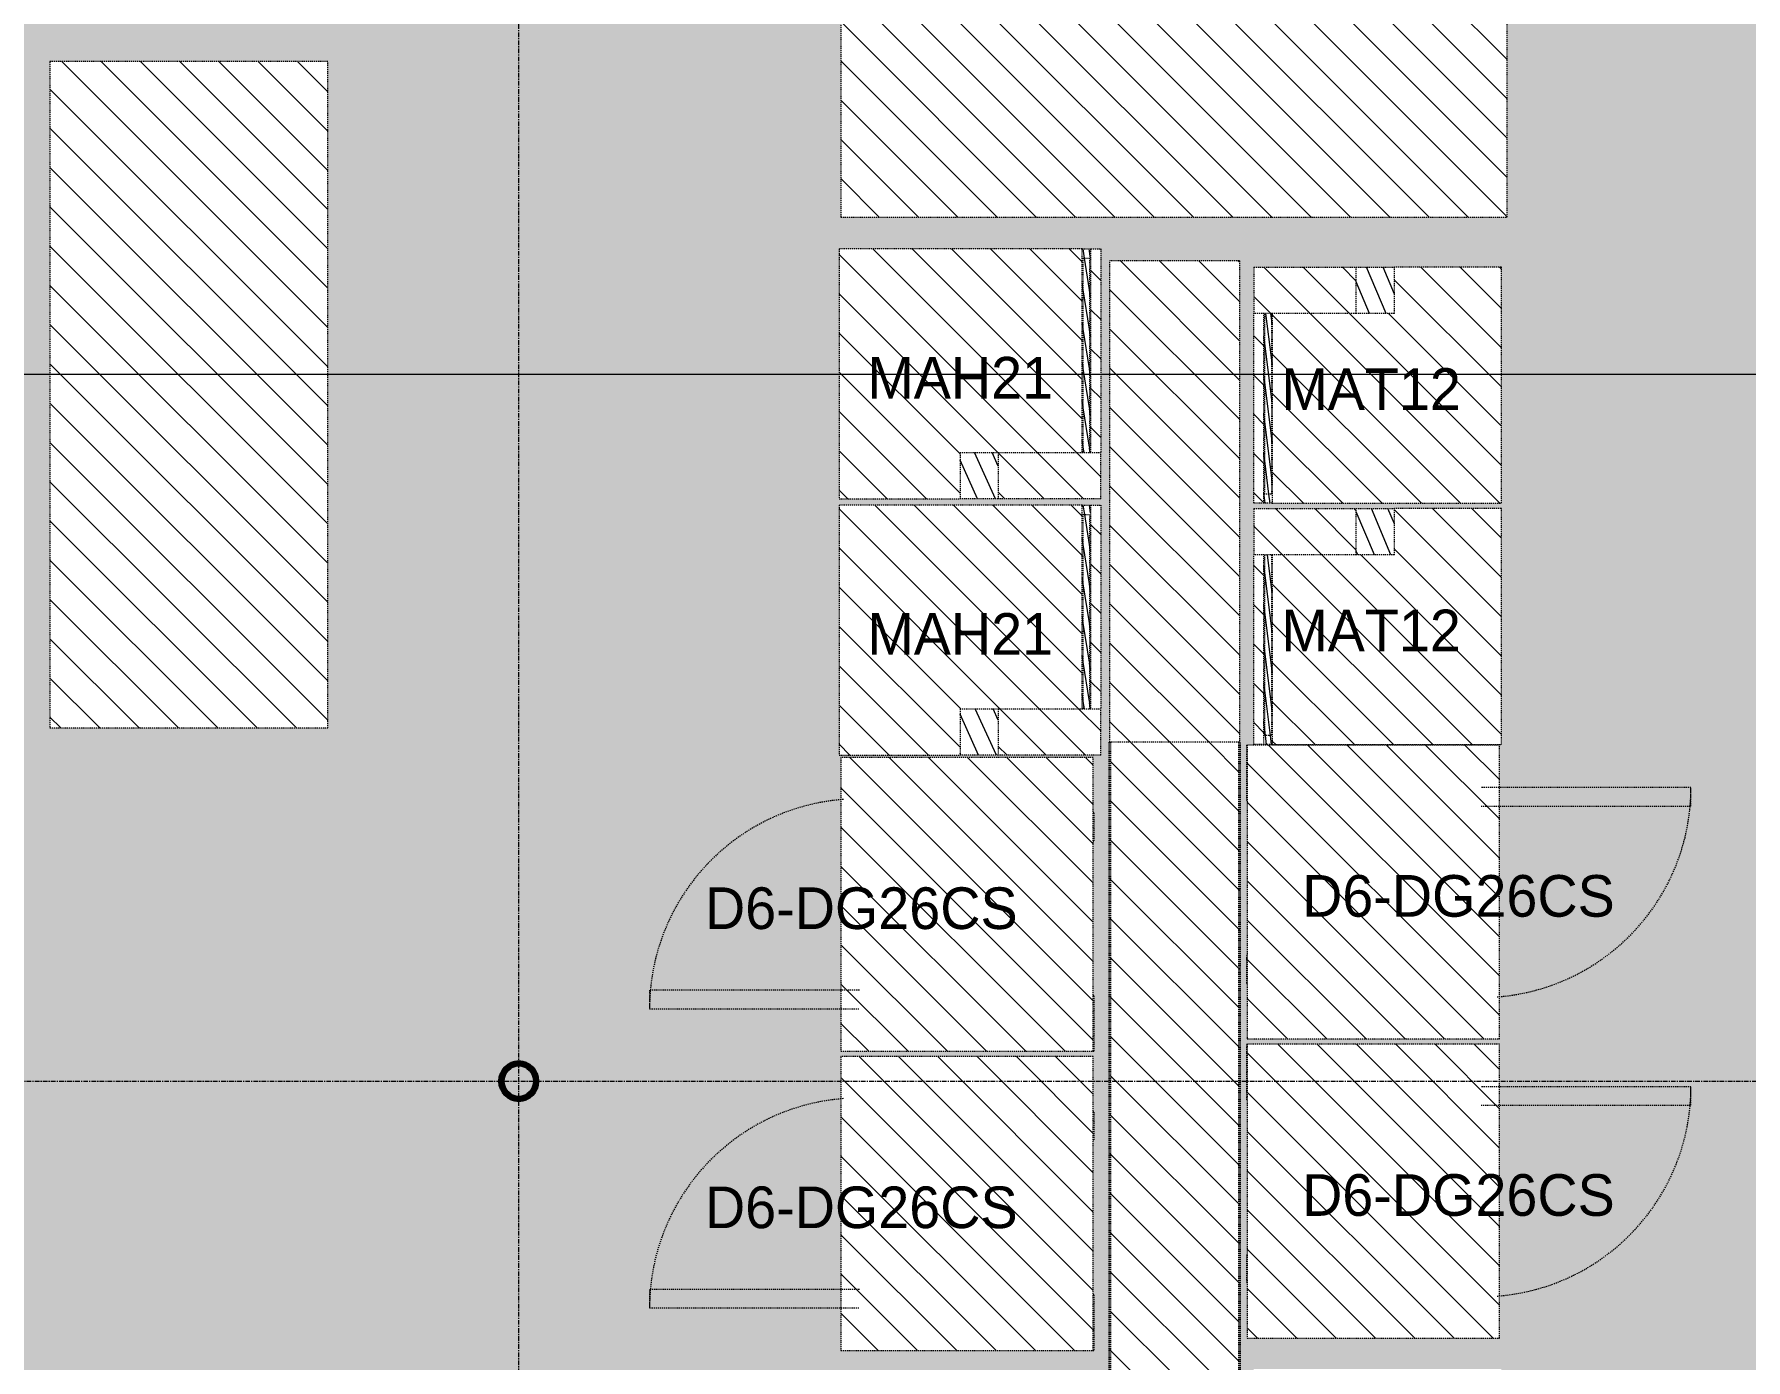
# Model space of a CAD drawing. Header units: inches. Extents: x 12491 to 13453, y 1849 to 2543.
# Drawn here: x 13083 to 13267.8, y 2090.3 to 2233.5 of the extents above; entities that cross this region are included whole.
import ezdxf

# ---------------------------------------------------------------- set-up
doc = ezdxf.new("R2010")
doc.units = ezdxf.units.IN
doc.header["$MEASUREMENT"] = 0
doc.linetypes.add('Demolished', pattern=[0.1875, 0.125, -0.0625])
doc.linetypes.add('Grid Line 1_2_', pattern=[0.875, 0.5, -0.125, 0.125, -0.125])
for name, color, linetype, lineweight in [('A-FLOR', 192, 'Continuous', 18), ('A-WALL-2', 1, 'Demolished', 18), ('A-WALL-3', 10, 'Demolished', 9), ('A-WALL-4', 20, 'Demolished', 40), ('A-WALL-PATT-2', 10, 'Demolished', 9), ('G-ANNO-SYMB', 111, 'Continuous', 9), ('I-FURN-1', 10, 'Demolished', 9), ('M-EQPM-1', 10, 'Demolished', 9), ('M-EQPM-IDEN', 50, 'Continuous', 9), ('S-COLS-1', 55, 'Continuous', 18), ('S-COLS-2', 52, 'Continuous', 60), ('S-GRID-1', 1, 'Grid Line 1_2_', 9)]:
    doc.layers.add(name, color=color, linetype=linetype, lineweight=lineweight)
doc.styles.add('Century Gothic', font='ufonts.com_century-gothic.ttf', dxfattribs={"height": 4.5})
pattern_1 = [(135, (0, 0), (-2.12132034, -2.12132034), [])]
pattern_2 = [(225, (2111.505, -13170.114), (2.12132034, -2.12132034), [])]
pattern_3 = [(225, (2143.831, -13170.114), (2.12132034, -2.12132034), [])]
pattern_4 = [(225, (2173.461, -13169.916), (2.12132034, -2.12132034), [])]
pattern_5 = [(188.849, (2173.461, -299.14), (2.12111034, -0.33064322), [])]
pattern_6 = [(225, (2201.146, -13169.916), (2.12132034, -2.12132034), [])]
pattern_7 = [(188.849, (2201.146, -299.14), (2.12111034, -0.33064322), [])]
pattern_8 = [(45, (-2136.439, 13241.25), (-2.12132034, 2.12132034), [])]
pattern_9 = [(45, (-2104.113, 13241.25), (-2.12132034, 2.12132034), [])]
pattern_10 = [(45, (-2165.111, 13241.448), (-2.12132034, 2.12132034), [])]
pattern_11 = [(7.071, (-2165.111, 223.653), (-2.12149131, 0.26284523), [])]
pattern_12 = [(45, (-2191.193, 13241.448), (-2.12132034, 2.12132034), [])]
pattern_13 = [(7.071, (-2191.193, 223.653), (-2.12149131, 0.26284523), [])]

# ---------------------------------------------------------------- blocks, each defined once
blk = doc.blocks.new('Table-Rectangular - 72_ x 30_-V3-DEMO PLAN - 1ST FLOOR')
at = {"layer": 'I-FURN-1'}
h = blk.add_hatch(dxfattribs=at)
h.set_pattern_fill('FP_6', color=256, style=0, pattern_type=2)
h.set_pattern_definition([(135, (-13206.086, -2228.733), (-2.12132034, -2.12132034), [])])
h.paths.add_polyline_path([(36, -15), (36, 15), (-36, 15), (-36, -15)], flags=0)
for p, q in [((36, 15), (-36, 15)), ((-36, 15), (-36, -15)), ((36, -15), (36, 15)), ((-36, -15), (36, -15))]:
    blk.add_line(p, q, dxfattribs=at)
blk = doc.blocks.new('Table-Rectangular - 72_ x 30_-V9-DEMO PLAN - 1ST FLOOR')
at = {"layer": 'I-FURN-1'}
h = blk.add_hatch(dxfattribs=at)
h.set_pattern_fill('FP_12', color=256, style=0, pattern_type=2)
h.set_pattern_definition([(225, (2194.516, -13099.67), (2.12132034, -2.12132034), [])])
h.paths.add_polyline_path([(36, -15), (36, 15), (-36, 15), (-36, -15), (2.43, -15)], flags=0)
for p, q in [((36, 15), (-36, 15)), ((-36, 15), (-36, -15)), ((36, -15), (36, 15)), ((-36, -15), (36, -15))]:
    blk.add_line(p, q, dxfattribs=at)
blk = doc.blocks.new('_Stacked Dryer - D6 - DG26CS-V35-DEMO PLAN - 1ST FLOOR')
at = {"layer": 'M-EQPM-1'}
h = blk.add_hatch(dxfattribs=at)
h.set_pattern_fill('FP_77', color=256, style=0, pattern_type=2)
h.set_pattern_definition(pattern_2)
h.paths.add_polyline_path([(20.24, 0), (20.24, 27.25), (-11.51, 27.25), (-11.51, 0), (-5.26, 0)], flags=0)
h = blk.add_hatch(dxfattribs=at)
h.set_pattern_fill('FP_77', color=256, style=0, pattern_type=2)
h.set_pattern_definition(pattern_2)
h.paths.add_polyline_path([(-2.51, 27.31), (-5.51, 27.31), (-5.51, 27.25), (-2.51, 27.25)], flags=0)
h = blk.add_hatch(dxfattribs=at)
h.set_pattern_fill('FP_77', color=256, style=0, pattern_type=2)
h.set_pattern_definition(pattern_2)
h.paths.add_polyline_path([(20.24, 27.31), (14.24, 27.31), (14.24, 27.25), (20.24, 27.25)], flags=0)
for p, q in [((20.24, 27.25), (-11.51, 27.25)), ((-11.51, 27.25), (-11.51, 0)), ((-5.51, 27.31), (-2.51, 27.31)), ((-5.51, 27.31), (-5.51, 27.25)), ((-2.51, 27.25), (-2.51, 27.31)), ((14.24, 27.31), (20.24, 27.31)), ((14.24, 27.31), (14.24, 27.25)), ((20.24, 27.25), (20.24, 27.31)), ((20.24, 0), (20.24, 27.25)), ((13.64, 2), (13.64, -20.68)), ((15.64, -20.68), (15.64, 2)), ((-11.51, 0), (20.24, 0)), ((13.64, -20.68), (15.64, -20.68))]:
    blk.add_line(p, q, dxfattribs=at)
blk.add_arc((15.64, 2), 22.68, 184.3791, 270, dxfattribs=at)
blk = doc.blocks.new('_Stacked Dryer - D6 - DG26CS-V36-DEMO PLAN - 1ST FLOOR')
at = {"layer": 'M-EQPM-1'}
h = blk.add_hatch(dxfattribs=at)
h.set_pattern_fill('FP_78', color=256, style=0, pattern_type=2)
h.set_pattern_definition(pattern_3)
h.paths.add_polyline_path([(20.24, 0), (20.24, 27.25), (-11.51, 27.25), (-11.51, 0), (-10.59, 0)], flags=0)
h = blk.add_hatch(dxfattribs=at)
h.set_pattern_fill('FP_78', color=256, style=0, pattern_type=2)
h.set_pattern_definition(pattern_3)
h.paths.add_polyline_path([(-2.51, 27.31), (-5.51, 27.31), (-5.51, 27.25), (-2.51, 27.25)], flags=0)
h = blk.add_hatch(dxfattribs=at)
h.set_pattern_fill('FP_78', color=256, style=0, pattern_type=2)
h.set_pattern_definition(pattern_3)
h.paths.add_polyline_path([(20.24, 27.31), (14.24, 27.31), (14.24, 27.25), (20.24, 27.25)], flags=0)
for p, q in [((20.24, 27.25), (-11.51, 27.25)), ((-11.51, 27.25), (-11.51, 0)), ((-5.51, 27.31), (-2.51, 27.31)), ((-5.51, 27.31), (-5.51, 27.25)), ((-2.51, 27.25), (-2.51, 27.31)), ((14.24, 27.31), (20.24, 27.31)), ((14.24, 27.31), (14.24, 27.25)), ((20.24, 27.25), (20.24, 27.31)), ((20.24, 0), (20.24, 27.25)), ((13.64, 2), (13.64, -20.68)), ((15.64, -20.68), (15.64, 2)), ((-11.51, 0), (20.24, 0)), ((13.64, -20.68), (15.64, -20.68))]:
    blk.add_line(p, q, dxfattribs=at)
blk.add_arc((15.64, 2), 22.68, 184.3791, 270, dxfattribs=at)
blk = doc.blocks.new('_Front Washer - MAH21-V37-DEMO PLAN - 1ST FLOOR')
at = {"layer": 'M-EQPM-1'}
h = blk.add_hatch(dxfattribs=at)
h.set_pattern_fill('FP_79', color=256, style=0, pattern_type=2)
h.set_pattern_definition(pattern_4)
h.paths.add_polyline_path([(12.86, 28.25), (-9.14, 28.25), (-9.14, 27.16), (12.86, 27.16)], flags=0)
h = blk.add_hatch(dxfattribs=at)
h.set_pattern_fill('FP_79', color=256, style=0, pattern_type=2)
h.set_pattern_definition(pattern_4)
h.paths.add_polyline_path([(17.86, 28.25), (12.86, 28.25), (12.86, 17.19), (17.86, 17.19), (17.86, 26.01)], flags=0)
h = blk.add_hatch(dxfattribs=at)
h.set_pattern_fill('FP_81', color=256, style=0, pattern_type=2)
h.set_pattern_definition(pattern_5)
h.paths.add_polyline_path([(12.86, 27.16), (-9.14, 27.16), (-9.14, 26.25), (12.86, 26.25), (12.86, 26.37), (-8.14, 26.37), (-8.14, 27.03), (12.86, 27.05)], flags=0)
h = blk.add_hatch(dxfattribs=at)
h.set_pattern_fill('FP_79', color=256, style=0, pattern_type=2)
h.set_pattern_definition(pattern_4)
h.paths.add_polyline_path([(17.86, 13.05), (12.86, 13.05), (12.86, 26.25), (-9.14, 26.25), (-9.14, 0), (17.86, 0)], flags=0)
h = blk.add_hatch(dxfattribs=at)
h.set_pattern_fill('FP_81', color=256, style=0, pattern_type=2)
h.set_pattern_definition(pattern_5)
h.paths.add_polyline_path([(12.86, 27.03), (-8.14, 27.03), (-8.14, 26.37), (12.86, 26.37)], flags=0)
h = blk.add_hatch(dxfattribs=at)
h.set_pattern_fill('FP_80', color=256, style=0, pattern_type=2)
h.set_pattern_definition([(204.412, (2173.461, -2717.14), (2.1213624, -0.962282), [])])
h.paths.add_polyline_path([(17.86, 17.19), (12.86, 17.19), (12.86, 13.05), (17.86, 13.05)], flags=0)
for p, q in [((-9.14, 27.16), (-9.14, 28.25)), ((-9.14, 28.25), (12.86, 28.25)), ((12.86, 17.19), (12.86, 28.25)), ((17.86, 28.25), (12.86, 28.25)), ((17.86, 28.25), (17.86, 17.19)), ((-9.14, 26.25), (-9.14, 27.16)), ((-9.14, 27.16), (12.86, 27.16)), ((12.86, 26.25), (-9.14, 26.25)), ((-9.14, 26.25), (-9.14, 0)), ((-8.14, 26.37), (-8.14, 27.03)), ((-8.14, 27.03), (12.86, 27.03)), ((12.86, 26.37), (-8.14, 26.37)), ((12.86, 13.05), (12.86, 17.19)), ((12.86, 17.19), (17.86, 17.19)), ((17.86, 17.19), (17.86, 13.05)), ((12.86, 13.05), (17.86, 13.05)), ((17.86, 0), (17.86, 13.05)), ((-9.14, 0), (17.86, 0))]:
    blk.add_line(p, q, dxfattribs=at)
blk = doc.blocks.new('_Front Washer - MAH21-V38-DEMO PLAN - 1ST FLOOR')
at = {"layer": 'M-EQPM-1'}
h = blk.add_hatch(dxfattribs=at)
h.set_pattern_fill('FP_82', color=256, style=0, pattern_type=2)
h.set_pattern_definition(pattern_6)
h.paths.add_polyline_path([(12.86, 28.25), (-9.14, 28.25), (-9.14, 27.16), (12.86, 27.16)], flags=0)
h = blk.add_hatch(dxfattribs=at)
h.set_pattern_fill('FP_82', color=256, style=0, pattern_type=2)
h.set_pattern_definition(pattern_6)
h.paths.add_polyline_path([(17.86, 28.25), (12.86, 28.25), (12.86, 17.19), (17.86, 17.19), (17.86, 26.01)], flags=0)
h = blk.add_hatch(dxfattribs=at)
h.set_pattern_fill('FP_84', color=256, style=0, pattern_type=2)
h.set_pattern_definition(pattern_7)
h.paths.add_polyline_path([(12.86, 27.16), (-9.14, 27.16), (-9.14, 26.25), (12.86, 26.25), (12.86, 26.37), (-8.14, 26.37), (-8.14, 27.03), (12.86, 27.05)], flags=0)
h = blk.add_hatch(dxfattribs=at)
h.set_pattern_fill('FP_82', color=256, style=0, pattern_type=2)
h.set_pattern_definition(pattern_6)
h.paths.add_polyline_path([(17.86, 13.05), (12.86, 13.05), (12.86, 26.25), (-9.14, 26.25), (-9.14, 0), (17.86, 0)], flags=0)
h = blk.add_hatch(dxfattribs=at)
h.set_pattern_fill('FP_84', color=256, style=0, pattern_type=2)
h.set_pattern_definition(pattern_7)
h.paths.add_polyline_path([(12.86, 27.03), (-8.14, 27.03), (-8.14, 26.37), (12.86, 26.37)], flags=0)
h = blk.add_hatch(dxfattribs=at)
h.set_pattern_fill('FP_83', color=256, style=0, pattern_type=2)
h.set_pattern_definition([(204.412, (2201.146, -2717.14), (2.1213624, -0.962282), [])])
h.paths.add_polyline_path([(17.86, 17.19), (12.86, 17.19), (12.86, 13.05), (17.86, 13.05)], flags=0)
for p, q in [((-9.14, 27.16), (-9.14, 28.25)), ((-9.14, 28.25), (12.86, 28.25)), ((12.86, 17.19), (12.86, 28.25)), ((17.86, 28.25), (12.86, 28.25)), ((17.86, 28.25), (17.86, 17.19)), ((-9.14, 26.25), (-9.14, 27.16)), ((-9.14, 27.16), (12.86, 27.16)), ((12.86, 26.25), (-9.14, 26.25)), ((-9.14, 26.25), (-9.14, 0)), ((-8.14, 26.37), (-8.14, 27.03)), ((-8.14, 27.03), (12.86, 27.03)), ((12.86, 26.37), (-8.14, 26.37)), ((12.86, 13.05), (12.86, 17.19)), ((12.86, 17.19), (17.86, 17.19)), ((17.86, 17.19), (17.86, 13.05)), ((12.86, 13.05), (17.86, 13.05)), ((17.86, 0), (17.86, 13.05)), ((-9.14, 0), (17.86, 0))]:
    blk.add_line(p, q, dxfattribs=at)
blk = doc.blocks.new('_Stacked Dryer - D6 - DG26CS-V39-DEMO PLAN - 1ST FLOOR')
at = {"layer": 'M-EQPM-1'}
h = blk.add_hatch(dxfattribs=at)
h.set_pattern_fill('FP_85', color=256, style=0, pattern_type=2)
h.set_pattern_definition(pattern_8)
h.paths.add_polyline_path([(-11.51, 27.25), (-11.51, 0), (20.24, 0), (20.24, 27.25), (17.99, 27.25)], flags=0)
h = blk.add_hatch(dxfattribs=at)
h.set_pattern_fill('FP_85', color=256, style=0, pattern_type=2)
h.set_pattern_definition(pattern_8)
h.paths.add_polyline_path([(-5.51, 27.31), (-5.51, 27.25), (-2.51, 27.25), (-2.51, 27.31)], flags=0)
h = blk.add_hatch(dxfattribs=at)
h.set_pattern_fill('FP_85', color=256, style=0, pattern_type=2)
h.set_pattern_definition(pattern_8)
h.paths.add_polyline_path([(14.24, 27.31), (14.24, 27.25), (20.24, 27.25), (20.24, 27.31), (17.99, 27.31)], flags=0)
for p, q in [((20.24, 27.25), (-11.51, 27.25)), ((-11.51, 27.25), (-11.51, 0)), ((-5.51, 27.31), (-2.51, 27.31)), ((-5.51, 27.31), (-5.51, 27.25)), ((-2.51, 27.25), (-2.51, 27.31)), ((14.24, 27.31), (20.24, 27.31)), ((14.24, 27.31), (14.24, 27.25)), ((20.24, 27.25), (20.24, 27.31)), ((20.24, 0), (20.24, 27.25)), ((13.64, 2), (13.64, -20.68)), ((15.64, -20.68), (15.64, 2)), ((-11.51, 0), (20.24, 0)), ((13.64, -20.68), (15.64, -20.68))]:
    blk.add_line(p, q, dxfattribs=at)
blk.add_arc((15.64, 2), 22.68, 184.3791, 270, dxfattribs=at)
blk = doc.blocks.new('_Stacked Dryer - D6 - DG26CS-V40-DEMO PLAN - 1ST FLOOR')
at = {"layer": 'M-EQPM-1'}
h = blk.add_hatch(dxfattribs=at)
h.set_pattern_fill('FP_86', color=256, style=0, pattern_type=2)
h.set_pattern_definition(pattern_9)
h.paths.add_polyline_path([(-11.51, 27.25), (-11.51, 0), (20.24, 0), (20.24, 27.25), (12.65, 27.25)], flags=0)
h = blk.add_hatch(dxfattribs=at)
h.set_pattern_fill('FP_86', color=256, style=0, pattern_type=2)
h.set_pattern_definition(pattern_9)
h.paths.add_polyline_path([(14.24, 27.31), (14.24, 27.25), (20.24, 27.25), (20.24, 27.31)], flags=0)
for p, q in [((20.24, 27.25), (-11.51, 27.25)), ((-11.51, 27.25), (-11.51, 0)), ((-5.51, 27.31), (-2.51, 27.31)), ((-5.51, 27.31), (-5.51, 27.25)), ((-2.51, 27.25), (-2.51, 27.31)), ((14.24, 27.31), (20.24, 27.31)), ((14.24, 27.31), (14.24, 27.25)), ((20.24, 27.25), (20.24, 27.31)), ((20.24, 0), (20.24, 27.25)), ((13.64, 2), (13.64, -20.68)), ((15.64, -20.68), (15.64, 2)), ((-11.51, 0), (20.24, 0)), ((13.64, -20.68), (15.64, -20.68))]:
    blk.add_line(p, q, dxfattribs=at)
blk.add_arc((15.64, 2), 22.68, 184.3791, 270, dxfattribs=at)
blk = doc.blocks.new('_Front Washer - MAT12-V43-DEMO PLAN - 1ST FLOOR')
at = {"layer": 'M-EQPM-1'}
h = blk.add_hatch(dxfattribs=at)
h.set_pattern_fill('FP_93', color=256, style=0, pattern_type=2)
h.set_pattern_definition(pattern_10)
h.paths.add_polyline_path([(-8.39, 26.75), (-8.39, 25.66), (12.11, 25.66), (12.11, 26.75), (8.14, 26.75)], flags=0)
h = blk.add_hatch(dxfattribs=at)
h.set_pattern_fill('FP_93', color=256, style=0, pattern_type=2)
h.set_pattern_definition(pattern_10)
h.paths.add_polyline_path([(12.11, 15.69), (17.11, 15.69), (17.11, 26.75), (12.11, 26.75), (12.11, 19.25)], flags=0)
h = blk.add_hatch(dxfattribs=at)
h.set_pattern_fill('FP_95', color=256, style=0, pattern_type=2)
h.set_pattern_definition(pattern_11)
h.paths.add_polyline_path([(-8.39, 24.75), (12.11, 24.77), (12.11, 24.84), (-7.39, 24.84), (-7.39, 25.56), (12.11, 25.56), (12.11, 25.66), (-8.39, 25.66)], flags=0)
h = blk.add_hatch(dxfattribs=at)
h.set_pattern_fill('FP_93', color=256, style=0, pattern_type=2)
h.set_pattern_definition(pattern_10)
h.paths.add_polyline_path([(-8.39, 0), (17.11, 0), (17.11, 11.55), (12.11, 11.55), (12.11, 24.75), (-8.39, 24.75), (-8.39, 11.55)], flags=0)
h = blk.add_hatch(dxfattribs=at)
h.set_pattern_fill('FP_95', color=256, style=0, pattern_type=2)
h.set_pattern_definition(pattern_11)
h.paths.add_polyline_path([(-7.39, 24.84), (12.11, 24.84), (12.11, 25.56), (-7.39, 25.56)], flags=0)
h = blk.add_hatch(dxfattribs=at)
h.set_pattern_fill('FP_94', color=256, style=0, pattern_type=2)
h.set_pattern_definition([(22.91, (-2165.111, 2360.706), (-2.1214919, 0.8968841), [])])
h.paths.add_polyline_path([(12.11, 11.55), (17.11, 11.55), (17.11, 15.69), (12.11, 15.69)], flags=0)
for p, q in [((-8.39, 25.66), (-8.39, 26.75)), ((-8.39, 26.75), (12.11, 26.75)), ((12.11, 15.69), (12.11, 26.75)), ((17.11, 26.75), (12.11, 26.75)), ((17.11, 26.75), (17.11, 15.69)), ((-8.39, 24.75), (-8.39, 25.66)), ((-8.39, 25.66), (12.11, 25.66)), ((12.11, 24.75), (-8.39, 24.75)), ((-8.39, 24.75), (-8.39, 0)), ((-7.39, 24.84), (-7.39, 25.56)), ((-7.39, 25.56), (12.11, 25.56)), ((12.11, 24.84), (-7.39, 24.84)), ((12.11, 11.55), (12.11, 15.69)), ((12.11, 15.69), (17.11, 15.69)), ((17.11, 15.69), (17.11, 11.55)), ((12.11, 11.55), (17.11, 11.55)), ((17.11, 0), (17.11, 11.55)), ((-8.39, 0), (17.11, 0))]:
    blk.add_line(p, q, dxfattribs=at)
blk = doc.blocks.new('_Front Washer - MAT12-V44-DEMO PLAN - 1ST FLOOR')
at = {"layer": 'M-EQPM-1'}
h = blk.add_hatch(dxfattribs=at)
h.set_pattern_fill('FP_96', color=256, style=0, pattern_type=2)
h.set_pattern_definition(pattern_12)
h.paths.add_polyline_path([(-8.39, 26.75), (-8.39, 25.66), (12.11, 25.66), (12.11, 26.75), (0.89, 26.75)], flags=0)
h = blk.add_hatch(dxfattribs=at)
h.set_pattern_fill('FP_96', color=256, style=0, pattern_type=2)
h.set_pattern_definition(pattern_12)
h.paths.add_polyline_path([(12.11, 15.69), (17.11, 15.69), (17.11, 26.75), (12.11, 26.75)], flags=0)
h = blk.add_hatch(dxfattribs=at)
h.set_pattern_fill('FP_98', color=256, style=0, pattern_type=2)
h.set_pattern_definition(pattern_13)
h.paths.add_polyline_path([(-8.39, 24.75), (12.11, 24.77), (12.11, 24.84), (-7.39, 24.84), (-7.39, 25.56), (12.11, 25.56), (12.11, 25.66), (-8.39, 25.66)], flags=0)
h = blk.add_hatch(dxfattribs=at)
h.set_pattern_fill('FP_96', color=256, style=0, pattern_type=2)
h.set_pattern_definition(pattern_12)
h.paths.add_polyline_path([(-8.39, 0), (17.11, 0), (17.11, 11.55), (12.11, 11.55), (12.11, 24.75), (-8.39, 24.75), (-8.39, 19.25)], flags=0)
h = blk.add_hatch(dxfattribs=at)
h.set_pattern_fill('FP_98', color=256, style=0, pattern_type=2)
h.set_pattern_definition(pattern_13)
h.paths.add_polyline_path([(-7.39, 24.84), (12.11, 24.84), (12.11, 25.56), (-7.39, 25.56)], flags=0)
h = blk.add_hatch(dxfattribs=at)
h.set_pattern_fill('FP_97', color=256, style=0, pattern_type=2)
h.set_pattern_definition([(22.91, (-2191.193, 2360.706), (-2.1214919, 0.8968841), [])])
h.paths.add_polyline_path([(12.11, 11.55), (17.11, 11.55), (17.11, 15.69), (12.11, 15.69)], flags=0)
for p, q in [((-8.39, 25.66), (-8.39, 26.75)), ((-8.39, 26.75), (12.11, 26.75)), ((12.11, 15.69), (12.11, 26.75)), ((17.11, 26.75), (12.11, 26.75)), ((17.11, 26.75), (17.11, 15.69)), ((-8.39, 24.75), (-8.39, 25.66)), ((-8.39, 25.66), (12.11, 25.66)), ((12.11, 24.75), (-8.39, 24.75)), ((-8.39, 24.75), (-8.39, 0)), ((-7.39, 24.84), (-7.39, 25.56)), ((-7.39, 25.56), (12.11, 25.56)), ((12.11, 24.84), (-7.39, 24.84)), ((12.11, 11.55), (12.11, 15.69)), ((12.11, 15.69), (17.11, 15.69)), ((17.11, 15.69), (17.11, 11.55)), ((12.11, 11.55), (17.11, 11.55)), ((17.11, 0), (17.11, 11.55)), ((-8.39, 0), (17.11, 0))]:
    blk.add_line(p, q, dxfattribs=at)

msp = doc.modelspace()

# ---------------------------------------------------------------- hatches: boundary and pattern name
at = {"layer": 'A-FLOR'}
h = msp.add_hatch(color=256, dxfattribs=at)
h.paths.add_polyline_path([(12616.06, 1957.46), (13311.56, 1957.46), (13311.56, 2078.96), (13281.56, 2078.96), (13281.56, 2150.96), (13311.56, 2150.96), (13311.56, 2151.76), (13281.56, 2151.76), (13281.56, 2223.76), (13311.56, 2223.76), (13311.56, 2276.46), (13250.06, 2276.46), (13250.06, 2283.71), (13311.56, 2283.71), (13311.56, 2418.21), (13154.31, 2418.21), (13154.31, 2283.71), (13210.06, 2283.71), (13210.06, 2276.46), (13096.87, 2276.46), (13096.87, 2283.71), (13103.99, 2283.71), (13103.99, 2290.46), (13119.49, 2290.46), (13119.49, 2283.71), (13122.73, 2283.71), (13122.73, 2290.46), (13138.23, 2290.46), (13138.23, 2283.71), (13148.87, 2283.71), (13148.87, 2304.99), (13138.37, 2304.99), (13138.37, 2334.99), (13148.87, 2334.99), (13148.87, 2336.44), (13134.87, 2336.44), (13134.87, 2360.44), (13148.87, 2360.44), (13148.87, 2418.21), (12978.25, 2418.21), (12978.25, 2350.46), (13049.44, 2350.46), (13049.44, 2283.71), (13056.87, 2283.71), (13056.87, 2276.46), (13028.97, 2276.46), (13028.97, 2283.71), (13044.19, 2283.71), (13044.19, 2345.03), (12978.25, 2345.03), (12978.25, 2283.71), (12988.97, 2283.71), (12988.97, 2276.46), (12946.2, 2276.46), (12946.2, 2283.71), (12972.81, 2283.71), (12972.81, 2418.21), (12950.3, 2418.21), (12950.3, 2412.21), (12950.36, 2412.21), (12950.36, 2409.21), (12950.3, 2409.21), (12950.3, 2394.21), (12950.36, 2394.21), (12950.36, 2388.21), (12898.3, 2388.21), (12898.3, 2418.21), (12616.06, 2418.21), (12616.06, 2290.5), (12633.82, 2290.5), (12633.82, 2228.09), (12616.06, 2228.09), (12616.06, 2148.24), (12633.82, 2148.24), (12633.82, 2107.27), (12616.06, 2107.27), (12616.06, 2005.33)], flags=0)
h.paths.add_polyline_path([(13297.35, 1959.37), (13294.82, 1959.62), (13292.38, 1960.36), (13290.13, 1961.56), (13288.16, 1963.18), (13286.54, 1965.15), (13285.34, 1967.4), (13284.6, 1969.84), (13284.35, 1972.37), (13284.6, 1974.91), (13285.34, 1977.35), (13286.54, 1979.59), (13288.16, 1981.56), (13290.13, 1983.18), (13292.38, 1984.38), (13294.82, 1985.12), (13297.35, 1985.37), (13299.89, 1985.12), (13302.33, 1984.38), (13304.57, 1983.18), (13306.54, 1981.56), (13308.16, 1979.59), (13309.36, 1977.35), (13310.1, 1974.91), (13310.35, 1972.37), (13310.1, 1969.84), (13309.36, 1967.4), (13308.16, 1965.15), (13306.54, 1963.18), (13304.57, 1961.56), (13302.33, 1960.36), (13299.89, 1959.62)], flags=0)
h.paths.add_polyline_path([(12655.56, 1960.16), (12617.56, 1960.16), (12617.56, 1991.16), (12655.56, 1991.16), (12655.56, 1966.13)], flags=0)
h.paths.add_polyline_path([(12717.82, 1960.16), (12680.82, 1960.16), (12680.82, 1989.16), (12717.82, 1989.16), (12717.82, 1966.13)], flags=0)
h.paths.add_polyline_path([(12836.42, 1994.78), (12764.42, 1994.78), (12764.42, 2016.7), (12735.26, 2016.7), (12735.26, 2016.63), (12733.2, 2016.63), (12733.2, 2022.82), (12731.77, 2022.82), (12731.77, 2044.07), (12733.2, 2044.07), (12733.2, 2050.26), (12735.26, 2050.26), (12735.26, 2050.2), (12765.26, 2050.2), (12765.26, 2038.7), (12765.33, 2038.7), (12765.33, 2030.45), (12765.26, 2030.45), (12765.26, 2028.7), (12765.33, 2028.7), (12765.33, 2024.78), (12836.42, 2024.78)], flags=0)
h.paths.add_polyline_path([(12962.68, 2000.33), (12962.68, 2027.58), (12968.68, 2027.58), (12968.68, 2027.64), (12971.68, 2027.64), (12971.68, 2027.58), (12988.43, 2027.58), (12988.43, 2027.64), (12994.43, 2027.64), (12994.43, 2000.33), (12985.71, 2000.33)], flags=0)
h.paths.add_polyline_path([(13011.99, 2000.33), (12994.85, 2000.33), (12994.85, 2027.58), (13000.85, 2027.58), (13000.85, 2027.64), (13003.85, 2027.64), (13003.85, 2027.58), (13020.6, 2027.58), (13020.6, 2027.64), (13026.6, 2027.64), (13026.6, 2000.33)], flags=0)
h.paths.add_polyline_path([(13170.09, 2001.22), (13170.09, 2031.22), (13242.09, 2031.22), (13242.09, 2001.22)], flags=0)
h.paths.add_polyline_path([(12936.6, 2001.49), (12936.6, 2028.24), (12962.1, 2028.24), (12962.1, 2001.49), (12959.44, 2001.49)], flags=0)
h.paths.add_polyline_path([(13064.54, 2001.49), (13053.42, 2001.49), (13053.42, 2028.24), (13078.92, 2028.24), (13078.92, 2001.49)], flags=0)
h.paths.add_polyline_path([(13027.33, 2001.49), (13027.33, 2028.24), (13052.83, 2028.24), (13052.83, 2001.49), (13029.03, 2001.49)], flags=0)
h.paths.add_polyline_path([(12910.51, 2001.49), (12910.51, 2028.24), (12936.01, 2028.24), (12936.01, 2001.49)], flags=0)
h.paths.add_polyline_path([(12875.34, 2002.13), (12875.34, 2074.13), (12905.34, 2074.13), (12905.34, 2002.13)], flags=0)
h.paths.add_polyline_path([(13114.67, 2002.13), (13084.67, 2002.13), (13084.67, 2074.13), (13114.67, 2074.13), (13114.67, 2041.45)], flags=0)
h.paths.add_polyline_path([(12782.61, 2027.7), (12768.61, 2027.7), (12768.61, 2206.2), (12782.61, 2206.2), (12782.61, 2122.31), (12783.01, 2122.31), (12783.82, 2121.91), (12784.36, 2121.23), (12784.56, 2120.36), (12784.34, 2119.47), (12783.81, 2118.8), (12783.01, 2118.41), (12782.61, 2118.41), (12782.61, 2029.18)], flags=0)
h.paths.add_polyline_path([(12787.17, 2029.18), (12785.29, 2029.18), (12785.29, 2056.18), (12813.54, 2056.18), (12813.54, 2029.18), (12787.29, 2029.18)], flags=0)
h.paths.add_polyline_path([(12936.01, 2030.1), (12908.03, 2030.1), (12908.03, 2044.1), (13081.03, 2044.1), (13081.03, 2030.1), (12936.6, 2030.1)], flags=0)
h.paths.add_polyline_path([(13196.17, 2034.46), (13169.92, 2034.46), (13169.92, 2061.46), (13198.17, 2061.46), (13198.17, 2034.46), (13196.28, 2034.46)], flags=0)
h.paths.add_polyline_path([(13199.16, 2035.98), (13199.16, 2208.98), (13213.16, 2208.98), (13213.16, 2035.98)], flags=0)
h.paths.add_polyline_path([(13216.6, 2037.66), (13214.7, 2037.66), (13214.7, 2063.16), (13241.45, 2063.16), (13241.45, 2037.66), (13216.7, 2037.66)], flags=0)
h.paths.add_polyline_path([(13052.83, 2045.8), (13027.33, 2045.8), (13027.33, 2072.55), (13052.83, 2072.55), (13052.83, 2046.89)], flags=0)
h.paths.add_polyline_path([(12962.1, 2045.8), (12936.6, 2045.8), (12936.6, 2072.55), (12962.1, 2072.55), (12962.1, 2046.4)], flags=0)
h.paths.add_polyline_path([(13053.42, 2045.8), (13053.42, 2072.55), (13078.92, 2072.55), (13078.92, 2045.8), (13058.42, 2045.8)], flags=0)
h.paths.add_polyline_path([(12915.51, 2045.8), (12910.51, 2045.8), (12910.51, 2072.55), (12936.01, 2072.55), (12936.01, 2045.8)], flags=0)
h.paths.add_polyline_path([(12963, 2046.4), (12963, 2073.71), (12994.75, 2073.71), (12994.75, 2046.46), (12988.75, 2046.46), (12988.75, 2046.4), (12985.75, 2046.4), (12985.75, 2046.46), (12969, 2046.46), (12969, 2046.4)], flags=0)
h.paths.add_polyline_path([(12995.17, 2046.4), (12995.17, 2073.71), (13026.92, 2073.71), (13026.92, 2046.46), (13020.92, 2046.46), (13020.92, 2046.4), (13017.92, 2046.4), (13017.92, 2046.46), (13001.17, 2046.46), (13001.17, 2046.4)], flags=0)
h.paths.add_polyline_path([(12733.2, 2051.2), (12733.2, 2057.39), (12731.77, 2057.39), (12731.77, 2078.64), (12733.2, 2078.64), (12733.2, 2084.83), (12735.26, 2084.83), (12735.26, 2084.76), (12765.26, 2084.76), (12765.26, 2073.26), (12765.33, 2073.26), (12765.33, 2065.01), (12765.26, 2065.01), (12765.26, 2063.26), (12765.33, 2063.26), (12765.33, 2051.26), (12735.26, 2051.26), (12735.26, 2051.2), (12733.26, 2051.2)], flags=0)
h.paths.add_polyline_path([(12785.29, 2056.86), (12785.29, 2083.86), (12813.54, 2083.86), (12813.54, 2056.86), (12786.25, 2056.86)], flags=0)
h.paths.add_polyline_path([(13197.16, 2062.14), (13169.92, 2062.14), (13169.92, 2089.14), (13198.17, 2089.14), (13198.17, 2062.14)], flags=0)
h.paths.add_polyline_path([(13216.75, 2063.75), (13214.7, 2063.75), (13214.7, 2089.25), (13241.45, 2089.25), (13241.45, 2063.75), (13222.2, 2063.75)], flags=0)
h.paths.add_polyline_path([(12786.51, 2084.64), (12786.25, 2084.64), (12786.25, 2090.64), (12786.18, 2090.64), (12786.18, 2093.64), (12786.25, 2093.64), (12786.25, 2110.39), (12786.18, 2110.39), (12786.18, 2116.39), (12813.5, 2116.39), (12813.5, 2084.64), (12787.17, 2084.64)], flags=0)
h.paths.add_polyline_path([(12733.26, 2085.99), (12721.89, 2085.99), (12721.89, 2115.99), (12764.89, 2115.99), (12764.89, 2109.99), (12764.95, 2109.99), (12764.95, 2106.99), (12764.89, 2106.99), (12764.89, 2091.99), (12764.95, 2091.99), (12764.95, 2085.99), (12735.26, 2085.99)], flags=0)
h.paths.add_polyline_path([(13195.92, 2091.27), (13170.11, 2091.27), (13170.11, 2123.02), (13197.36, 2123.02), (13197.36, 2117.02), (13197.43, 2117.02), (13197.43, 2114.02), (13197.36, 2114.02), (13197.36, 2097.27), (13197.43, 2097.27), (13197.43, 2091.27), (13196.17, 2091.27)], flags=0)
h.paths.add_polyline_path([(13229.89, 2092.6), (13214, 2092.6), (13214, 2098.6), (13213.94, 2098.6), (13213.94, 2101.6), (13214, 2101.6), (13214, 2118.35), (13213.94, 2118.35), (13213.94, 2124.35), (13241.25, 2124.35), (13241.25, 2092.6)], flags=0)
h.paths.add_polyline_path([(12629.82, 2111.27), (12629.82, 2144.24), (12616.06, 2144.24), (12616.06, 2111.27), (12616.61, 2111.27)], flags=0)
h.paths.add_polyline_path([(12801.78, 2116.97), (12786.25, 2116.97), (12786.25, 2122.97), (12786.18, 2122.97), (12786.18, 2125.97), (12786.25, 2125.97), (12786.25, 2142.72), (12786.18, 2142.72), (12786.18, 2148.72), (12813.5, 2148.72), (12813.5, 2116.97)], flags=0)
h.paths.add_polyline_path([(12764.89, 2117.52), (12721.89, 2117.52), (12721.89, 2147.52), (12764.89, 2147.52), (12764.89, 2141.52), (12764.95, 2141.52), (12764.95, 2138.52), (12764.89, 2138.52), (12764.89, 2123.52), (12764.95, 2123.52), (12764.95, 2117.52)], flags=0)
h.paths.add_polyline_path([(12958.62, 2118.41), (12957.8, 2118.81), (12957.26, 2119.49), (12957.06, 2120.36), (12957.28, 2121.26), (12957.82, 2121.93), (12958.62, 2122.31), (12959.51, 2122.31), (12960.32, 2121.91), (12960.86, 2121.23), (12961.06, 2120.36), (12960.84, 2119.47), (12960.31, 2118.8), (12959.51, 2118.41), (12959.06, 2118.41)], flags=0)
h.paths.add_polyline_path([(13135.76, 2118.41), (13134.87, 2118.41), (13134.05, 2118.81), (13133.51, 2119.49), (13133.31, 2120.36), (13133.53, 2121.26), (13134.07, 2121.93), (13134.87, 2122.31), (13135.76, 2122.31), (13136.57, 2121.91), (13137.11, 2121.23), (13137.31, 2120.36), (13137.09, 2119.47), (13136.56, 2118.8), (13136.09, 2118.57)], flags=0)
h.paths.add_polyline_path([(12959.06, 2118.57), (12959.96, 2118.81), (12960.62, 2119.49), (12960.85, 2120.36), (12960.61, 2121.26), (12959.96, 2121.91), (12959.06, 2122.15), (12958.17, 2121.91), (12957.51, 2121.23), (12957.27, 2120.36), (12957.51, 2119.47), (12958.17, 2118.81), (12958.62, 2118.69)], flags=0)
h.paths.add_polyline_path([(13135.31, 2118.57), (13136.21, 2118.81), (13136.87, 2119.49), (13137.1, 2120.36), (13136.86, 2121.26), (13136.21, 2121.91), (13135.31, 2122.15), (13134.42, 2121.91), (13133.76, 2121.23), (13133.52, 2120.36), (13133.76, 2119.47), (13134.42, 2118.81), (13134.87, 2118.69)], flags=0)
h.paths.add_polyline_path([(12782.61, 2118.59), (12783.46, 2118.81), (12784.12, 2119.49), (12784.35, 2120.36), (12784.11, 2121.26), (12783.46, 2121.91), (12782.61, 2122.14), (12782.61, 2118.81)], flags=0)
h.paths.add_polyline_path([(13170.11, 2123.6), (13170.11, 2155.35), (13197.36, 2155.35), (13197.36, 2149.35), (13197.43, 2149.35), (13197.43, 2146.35), (13197.36, 2146.35), (13197.36, 2129.6), (13197.43, 2129.6), (13197.43, 2123.6), (13197.36, 2123.6)], flags=0)
h.paths.add_polyline_path([(13222.2, 2124.92), (13214, 2124.92), (13214, 2130.92), (13213.94, 2130.92), (13213.94, 2133.92), (13214, 2133.92), (13214, 2150.67), (13213.94, 2150.67), (13213.94, 2156.67), (13241.25, 2156.67), (13241.25, 2124.92)], flags=0)
h.paths.add_polyline_path([(12733.26, 2148.81), (12733.2, 2148.81), (12733.2, 2155), (12731.77, 2155), (12731.77, 2176.25), (12733.2, 2176.25), (12733.2, 2182.44), (12735.26, 2182.44), (12735.26, 2182.38), (12765.26, 2182.38), (12765.26, 2170.88), (12765.33, 2170.88), (12765.33, 2162.63), (12765.26, 2162.63), (12765.26, 2160.88), (12765.33, 2160.88), (12765.33, 2148.88), (12735.26, 2148.88), (12735.26, 2148.81)], flags=0)
h.paths.add_polyline_path([(12786.51, 2150.16), (12785.29, 2150.16), (12785.29, 2177.16), (12813.54, 2177.16), (12813.54, 2150.16), (12787.17, 2150.16)], flags=0)
h.paths.add_polyline_path([(13196.17, 2155.6), (13169.92, 2155.6), (13169.92, 2182.6), (13198.17, 2182.6), (13198.17, 2155.6), (13196.28, 2155.6)], flags=0)
h.paths.add_polyline_path([(13214.7, 2156.72), (13214.7, 2182.22), (13241.45, 2182.22), (13241.45, 2156.72), (13215.79, 2156.72)], flags=0)
h.paths.add_polyline_path([(12875.34, 2158.52), (12875.34, 2230.52), (12905.34, 2230.52), (12905.34, 2158.52)], flags=0)
h.paths.add_polyline_path([(13114.67, 2158.52), (13084.67, 2158.52), (13084.67, 2230.52), (13114.67, 2230.52), (13114.67, 2192.08)], flags=0)
h.paths.add_polyline_path([(13011.99, 2158.65), (12994.85, 2158.65), (12994.85, 2185.9), (13000.85, 2185.9), (13000.85, 2185.96), (13003.85, 2185.96), (13003.85, 2185.9), (13020.6, 2185.9), (13020.6, 2185.96), (13026.6, 2185.96), (13026.6, 2158.65)], flags=0)
h.paths.add_polyline_path([(12962.68, 2158.65), (12962.68, 2185.9), (12968.68, 2185.9), (12968.68, 2185.96), (12971.68, 2185.96), (12971.68, 2185.9), (12988.43, 2185.9), (12988.43, 2185.96), (12994.43, 2185.96), (12994.43, 2158.65), (12985.71, 2158.65)], flags=0)
h.paths.add_polyline_path([(12958.17, 2159.81), (12936.6, 2159.81), (12936.6, 2186.56), (12962.1, 2186.56), (12962.1, 2159.81), (12959.06, 2159.81)], flags=0)
h.paths.add_polyline_path([(13053.42, 2159.81), (13053.42, 2186.56), (13078.92, 2186.56), (13078.92, 2159.81), (13064.54, 2159.81)], flags=0)
h.paths.add_polyline_path([(12910.51, 2159.81), (12910.51, 2186.56), (12936.01, 2186.56), (12936.01, 2159.81)], flags=0)
h.paths.add_polyline_path([(13052.83, 2159.81), (13027.33, 2159.81), (13027.33, 2186.56), (13052.83, 2186.56), (13052.83, 2171.37)], flags=0)
h.paths.add_polyline_path([(12801.78, 2178), (12785.29, 2178), (12785.29, 2205), (12813.54, 2205), (12813.54, 2178), (12813.5, 2178)], flags=0)
h.paths.add_polyline_path([(13214.7, 2182.8), (13214.7, 2208.3), (13241.45, 2208.3), (13241.45, 2182.8), (13215.79, 2182.8)], flags=0)
h.paths.add_polyline_path([(13197.16, 2183.29), (13169.92, 2183.29), (13169.92, 2210.29), (13198.17, 2210.29), (13198.17, 2183.29)], flags=0)
h.paths.add_polyline_path([(12733.2, 2183.54), (12733.2, 2189.73), (12731.77, 2189.73), (12731.77, 2210.98), (12733.2, 2210.98), (12733.2, 2217.17), (12735.26, 2217.17), (12735.26, 2217.11), (12764.42, 2217.11), (12764.42, 2239.13), (12836.42, 2239.13), (12836.42, 2209.13), (12765.26, 2209.13), (12765.26, 2205.61), (12765.33, 2205.61), (12765.33, 2197.36), (12765.26, 2197.36), (12765.26, 2195.61), (12765.33, 2195.61), (12765.33, 2183.61), (12735.26, 2183.61), (12735.26, 2183.54), (12733.26, 2183.54)], flags=0)
h.paths.add_polyline_path([(12936.01, 2187.2), (12908.27, 2187.2), (12908.27, 2201.2), (13081.27, 2201.2), (13081.27, 2187.2), (12936.6, 2187.2)], flags=0)
h.paths.add_polyline_path([(13029.27, 2202.2), (13027.33, 2202.2), (13027.33, 2228.95), (13052.83, 2228.95), (13052.83, 2202.2), (13032.33, 2202.2)], flags=0)
h.paths.add_polyline_path([(12960.27, 2202.2), (12936.6, 2202.2), (12936.6, 2228.95), (12962.1, 2228.95), (12962.1, 2202.2)], flags=0)
h.paths.add_polyline_path([(13064.54, 2202.2), (13053.42, 2202.2), (13053.42, 2228.95), (13078.92, 2228.95), (13078.92, 2202.2)], flags=0)
h.paths.add_polyline_path([(12910.51, 2202.2), (12910.51, 2228.95), (12936.01, 2228.95), (12936.01, 2202.2), (12915.51, 2202.2)], flags=0)
h.paths.add_polyline_path([(12963, 2202.81), (12963, 2230.12), (12994.75, 2230.12), (12994.75, 2202.87), (12988.75, 2202.87), (12988.75, 2202.81), (12985.75, 2202.81), (12985.75, 2202.87), (12969, 2202.87), (12969, 2202.81)], flags=0)
h.paths.add_polyline_path([(12995.17, 2202.81), (12995.17, 2230.12), (13026.92, 2230.12), (13026.92, 2202.87), (13020.92, 2202.87), (13020.92, 2202.81), (13017.92, 2202.81), (13017.92, 2202.87), (13001.17, 2202.87), (13001.17, 2202.81)], flags=0)
h.paths.add_polyline_path([(13199.16, 2213.73), (13170.09, 2213.73), (13170.09, 2243.73), (13242.09, 2243.73), (13242.09, 2213.73), (13213.16, 2213.73)], flags=0)
h.paths.add_polyline_path([(12629.82, 2232.09), (12629.82, 2286.5), (12616.06, 2286.5), (12616.06, 2232.09)], flags=0)
h.paths.add_polyline_path([(12857.84, 2274.6), (12855.84, 2274.6), (12855.84, 2274.66), (12762.01, 2274.66), (12762.01, 2336.43), (12865.7, 2336.43), (12865.7, 2274.66), (12857.9, 2274.66), (12857.9, 2274.6)], flags=0)
h.paths.add_polyline_path([(12956.53, 2287.09), (12954, 2287.34), (12951.56, 2288.08), (12949.31, 2289.28), (12947.34, 2290.9), (12945.72, 2292.87), (12944.52, 2295.11), (12943.78, 2297.55), (12943.53, 2300.09), (12943.78, 2302.62), (12944.52, 2305.06), (12945.72, 2307.31), (12947.34, 2309.28), (12949.31, 2310.9), (12951.56, 2312.1), (12954, 2312.84), (12956.53, 2313.09), (12959.07, 2312.84), (12961.51, 2312.1), (12963.75, 2310.9), (12965.72, 2309.28), (12967.34, 2307.31), (12968.54, 2305.06), (12969.28, 2302.62), (12969.53, 2300.09), (12969.28, 2297.55), (12968.54, 2295.11), (12967.34, 2292.87), (12965.72, 2290.9), (12963.75, 2289.28), (12961.51, 2288.08), (12959.07, 2287.34)], flags=0)
h.paths.add_polyline_path([(12988.97, 2294.07), (12978.55, 2294.07), (12978.55, 2318.07), (12995.55, 2318.07), (12995.55, 2294.07)], flags=0)
h.paths.add_polyline_path([(12983.96, 2325.36), (12979.25, 2325.38), (12979.27, 2342.55), (12983.99, 2342.53), (12984.51, 2342.09), (12985.08, 2341.56), (12985.25, 2341.37), (12985.69, 2340.74), (12986.1, 2339.95), (12986.32, 2339.44), (12995.05, 2341.27), (12995.62, 2341.37), (12997.1, 2341.44), (12997.57, 2341.44), (12998.91, 2341.31), (12999.91, 2341.14), (13002.14, 2340.44), (13003.01, 2340.11), (13003.78, 2339.76), (13004.02, 2339.64), (13004.62, 2339.27), (13005.36, 2338.74), (13005.68, 2338.47), (13006.07, 2338.1), (13006.42, 2337.74), (13006.84, 2337.22), (13007.5, 2336.14), (13007.55, 2336.01), (13007.76, 2335.3), (13007.79, 2335.22), (13007.91, 2334.69), (13007.95, 2333.95), (13007.91, 2333.22), (13007.73, 2332.5), (13007.57, 2332), (13007.47, 2331.71), (13007.31, 2331.43), (13006.7, 2330.49), (13006.11, 2329.85), (13005.46, 2329.25), (13004.83, 2328.79), (13004.01, 2328.26), (13003.79, 2328.15), (13003.06, 2327.83), (13002.69, 2327.67), (13001.36, 2327.19), (12999.53, 2326.69), (12998.33, 2326.54), (12997.36, 2326.46), (12995.98, 2326.5), (12995.49, 2326.55), (12992.28, 2327.2), (12986.32, 2328.47), (12986.21, 2328.2), (12986.09, 2327.92), (12985.97, 2327.66), (12985.21, 2326.37), (12985.12, 2326.39), (12984.53, 2325.81), (12983.97, 2325.36)], flags=0)
h.paths.add_polyline_path([(13039.81, 2353.21), (13037.28, 2353.46), (13034.84, 2354.2), (13032.59, 2355.4), (13030.62, 2357.02), (13029, 2358.99), (13027.8, 2361.24), (13027.06, 2363.68), (13026.81, 2366.21), (13027.06, 2368.75), (13027.8, 2371.19), (13029, 2373.44), (13030.62, 2375.41), (13032.59, 2377.02), (13034.84, 2378.22), (13037.28, 2378.96), (13039.81, 2379.21), (13042.35, 2378.96), (13044.79, 2378.22), (13047.03, 2377.02), (13049, 2375.41), (13050.62, 2373.44), (13051.82, 2371.19), (13052.56, 2368.75), (13052.81, 2366.21), (13052.56, 2363.68), (13051.82, 2361.24), (13050.62, 2358.99), (13049, 2357.02), (13047.03, 2355.4), (13044.79, 2354.2), (13042.35, 2353.46)], flags=0)
h.paths.add_polyline_path([(12906.88, 2357.65), (12898.3, 2357.65), (12898.3, 2387.65), (12950.3, 2387.65), (12950.3, 2381.65), (12950.36, 2381.65), (12950.36, 2378.65), (12950.3, 2378.65), (12950.3, 2363.65), (12950.36, 2363.65), (12950.36, 2357.65), (12950.3, 2357.65)], flags=0)
h.paths.add_polyline_path([(13083.49, 2372.58), (13080.95, 2373.05), (13078.54, 2373.99), (13076.34, 2375.35), (13074.43, 2377.09), (13072.88, 2379.15), (13071.73, 2381.46), (13071.02, 2383.95), (13070.78, 2386.52), (13071.02, 2389.09), (13071.73, 2391.58), (13072.88, 2393.89), (13074.43, 2395.95), (13076.34, 2397.69), (13078.54, 2399.05), (13080.95, 2399.98), (13083.49, 2400.46), (13086.07, 2400.46), (13088.61, 2399.98), (13091.02, 2399.05), (13093.22, 2397.69), (13095.13, 2395.95), (13096.68, 2393.89), (13097.84, 2391.58), (13098.54, 2389.09), (13098.78, 2386.52), (13098.54, 2383.95), (13097.84, 2381.46), (13096.68, 2379.15), (13095.13, 2377.09), (13093.22, 2375.35), (13091.02, 2373.99), (13088.61, 2373.05), (13086.07, 2372.58)], flags=0)
h.paths.add_polyline_path([(13126.9, 2378.58), (13123.97, 2379.07), (13121.16, 2380.04), (13118.54, 2381.45), (13116.2, 2383.28), (13114.18, 2385.46), (13112.56, 2387.95), (13111.36, 2390.68), (13110.63, 2393.56), (13110.39, 2396.52), (13110.63, 2399.48), (13111.36, 2402.37), (13112.56, 2405.09), (13114.18, 2407.58), (13116.2, 2409.76), (13118.54, 2411.59), (13121.16, 2413), (13123.97, 2413.97), (13126.9, 2414.46), (13129.88, 2414.46), (13132.81, 2413.97), (13135.62, 2413), (13138.23, 2411.59), (13140.58, 2409.76), (13142.59, 2407.58), (13144.22, 2405.09), (13145.41, 2402.37), (13146.14, 2399.48), (13146.39, 2396.52), (13146.14, 2393.56), (13145.41, 2390.68), (13144.22, 2387.95), (13142.59, 2385.46), (13140.58, 2383.28), (13138.23, 2381.45), (13135.62, 2380.04), (13132.81, 2379.07), (13129.88, 2378.58)], flags=0)
h.paths.add_polyline_path([(12633.82, 2385.04), (12631.29, 2385.29), (12628.85, 2386.03), (12626.6, 2387.23), (12624.63, 2388.85), (12623.02, 2390.82), (12621.81, 2393.07), (12621.07, 2395.51), (12620.82, 2398.04), (12621.07, 2400.58), (12621.81, 2403.02), (12623.02, 2405.26), (12624.63, 2407.23), (12626.6, 2408.85), (12628.85, 2410.05), (12631.29, 2410.79), (12633.82, 2411.04), (12636.36, 2410.79), (12638.8, 2410.05), (12641.05, 2408.85), (12643.02, 2407.23), (12644.63, 2405.26), (12645.84, 2403.02), (12646.58, 2400.58), (12646.82, 2398.04), (12646.58, 2395.51), (12645.84, 2393.07), (12644.63, 2390.82), (12643.02, 2388.85), (12641.05, 2387.23), (12638.8, 2386.03), (12636.36, 2385.29)], flags=0)
h.paths.add_polyline_path([(12854.02, 2385.37), (12782.02, 2385.37), (12782.02, 2415.37), (12854.02, 2415.37)], flags=0)
h.paths.add_polyline_path([(12749.23, 2385.37), (12709.85, 2385.37), (12709.85, 2415.37), (12781.85, 2415.37), (12781.85, 2385.37)], flags=0)
h.paths.add_polyline_path([(12993.47, 2395.02), (12991.18, 2395.02), (12988.93, 2395.5), (12986.82, 2396.44), (12984.96, 2397.79), (12983.43, 2399.5), (12982.28, 2401.49), (12981.57, 2403.68), (12981.32, 2405.96), (12981.57, 2408.25), (12982.28, 2410.44), (12983.43, 2412.43), (12984.96, 2414.14), (12986.82, 2415.49), (12988.93, 2416.42), (12991.18, 2416.9), (12993.47, 2416.9), (12995.72, 2416.42), (12997.82, 2415.49), (12999.69, 2414.14), (13001.22, 2412.43), (13002.37, 2410.44), (13003.08, 2408.25), (13003.32, 2405.96), (13003.08, 2403.68), (13002.37, 2401.49), (13001.22, 2399.5), (12999.69, 2397.79), (12997.82, 2396.44), (12995.72, 2395.5)], flags=0)
h.paths.add_polyline_path([(13022.82, 2395.02), (13020.57, 2395.5), (13018.47, 2396.44), (13016.61, 2397.79), (13015.07, 2399.5), (13013.92, 2401.49), (13013.21, 2403.68), (13012.97, 2405.96), (13013.21, 2408.25), (13013.92, 2410.44), (13015.07, 2412.43), (13016.61, 2414.14), (13018.47, 2415.49), (13020.57, 2416.42), (13022.82, 2416.9), (13025.12, 2416.9), (13027.37, 2416.42), (13029.47, 2415.49), (13031.33, 2414.14), (13032.87, 2412.43), (13034.02, 2410.44), (13034.73, 2408.25), (13034.97, 2405.96), (13034.73, 2403.68), (13034.02, 2401.49), (13032.87, 2399.5), (13031.33, 2397.79), (13029.47, 2396.44), (13027.37, 2395.5), (13025.12, 2395.02)], flags=0)
at = {"layer": 'A-WALL-2'}
h = msp.add_hatch(dxfattribs=at)
h.set_pattern_fill('FP_1', color=256, style=0, pattern_type=2)
h.set_pattern_definition(pattern_1)
h.paths.add_polyline_path([(13213.16, 2156.98), (13213.16, 2208.98), (13199.16, 2208.98), (13199.16, 2156.98)], flags=0)
at = {"layer": 'A-WALL-PATT-2'}
h = msp.add_hatch(dxfattribs=at)
h.set_pattern_fill('FP_1', color=256, style=0, pattern_type=2)
h.set_pattern_definition(pattern_1)
h.paths.add_polyline_path([(13199.16, 2087.98), (13213.16, 2087.98), (13213.16, 2156.98), (13199.16, 2156.98), (13199.16, 2116.77)], flags=0)
at = {"layer": 'S-COLS-1'}
h = msp.add_hatch(color=256, dxfattribs=at)
h.paths.add_polyline_path([(13135.76, 2118.41), (13136.56, 2118.8), (13137.11, 2119.49), (13137.31, 2120.36), (13137.11, 2121.23), (13136.56, 2121.93), (13135.76, 2122.31), (13134.87, 2122.31), (13134.07, 2121.93), (13133.51, 2121.23), (13133.31, 2120.36), (13133.51, 2119.49), (13134.07, 2118.8), (13134.87, 2118.41)], flags=0)
h.paths.add_polyline_path([(13135.31, 2118.57), (13134.42, 2118.81), (13133.76, 2119.47), (13133.52, 2120.36), (13133.76, 2121.26), (13134.42, 2121.91), (13135.31, 2122.15), (13136.21, 2121.91), (13136.86, 2121.26), (13137.1, 2120.36), (13136.86, 2119.47), (13136.21, 2118.81)], flags=0)

# ---------------------------------------------------------------- linework, layer by layer
at = {"layer": 'A-WALL-3'}
for p, q in [((13199.16, 2156.98), (13199.16, 2208.98)), ((13213.16, 2208.98), (13199.16, 2208.98)), ((13213.16, 2208.98), (13213.16, 2156.98)), ((13213.16, 2156.98), (13199.16, 2156.98))]:
    msp.add_line(p, q, dxfattribs=at)
at = {"layer": 'A-WALL-4'}
for p, q in [((13199.16, 2156.98), (13199.16, 2087.98)), ((13213.16, 2087.98), (13213.16, 2156.98))]:
    msp.add_line(p, q, dxfattribs=at)
at = {"layer": 'G-ANNO-SYMB'}
msp.add_line((13379.82, 2196.71), (12539.02, 2196.71), dxfattribs=at)
at = {"layer": 'S-COLS-2'}
for radius, start, end in [(2, 0, 180), (1.79, 0, 180), (2, 180, 0), (1.79, 180, 0)]:
    msp.add_arc((13135.31, 2120.36), radius, start, end, dxfattribs=at)
at = {"layer": 'S-GRID-1'}
for p, q in [((13135.31, 1849.93), (13135.31, 2518.33)), ((12490.65, 2120.36), (13428.19, 2120.36))]:
    msp.add_line(p, q, dxfattribs=at)

# ---------------------------------------------------------------- block references
at = {"layer": 'I-FURN-1'}
msp.add_blockref('Table-Rectangular - 72_ x 30_-V3-DEMO PLAN - 1ST FLOOR', (13206.09, 2228.73), dxfattribs=at)
at = {"layer": 'I-FURN-1', "rotation": 270.0000000000001}
msp.add_blockref('Table-Rectangular - 72_ x 30_-V9-DEMO PLAN - 1ST FLOOR', (13099.67, 2194.52), dxfattribs=at)
at = {"layer": 'M-EQPM-1'}
for name, p, rotation in [('_Front Washer - MAH21-V38-DEMO PLAN - 1ST FLOOR', (13169.92, 2201.15), 269.9999999999993), ('_Front Washer - MAT12-V44-DEMO PLAN - 1ST FLOOR', (13241.45, 2191.19), 89.99999999999912), ('_Front Washer - MAH21-V37-DEMO PLAN - 1ST FLOOR', (13169.92, 2173.46), 269.9999999999993), ('_Front Washer - MAT12-V43-DEMO PLAN - 1ST FLOOR', (13241.45, 2165.11), 89.99999999999912), ('_Stacked Dryer - D6 - DG26CS-V39-DEMO PLAN - 1ST FLOOR', (13241.25, 2136.44), 90.00000000000087), ('_Stacked Dryer - D6 - DG26CS-V36-DEMO PLAN - 1ST FLOOR', (13170.11, 2143.83), 270.000000000001), ('_Stacked Dryer - D6 - DG26CS-V40-DEMO PLAN - 1ST FLOOR', (13241.25, 2104.11), 90.00000000000087), ('_Stacked Dryer - D6 - DG26CS-V35-DEMO PLAN - 1ST FLOOR', (13170.11, 2111.5), 270.000000000001)]:
    msp.add_blockref(name, p, dxfattribs=dict(at, rotation=rotation))

# ---------------------------------------------------------------- texts
at = {"layer": 'M-EQPM-IDEN', "char_height": 4.5, "attachment_point": 1, "style": 'Century Gothic'}
for s, insert, width in [('MAH21', (13172.96, 2198.62), 26.8155), ('MAT12', (13217.68, 2197.39), 24.846), ('MAH21', (13172.96, 2170.93), 26.8155), ('MAT12', (13217.68, 2171.31), 24.846), ('D6-DG26CS', (13155.42, 2141.3), 43.4805), ('D6-DG26CS', (13219.92, 2142.63), 43.4805), ('D6-DG26CS', (13219.92, 2110.31), 43.4805), ('D6-DG26CS', (13155.42, 2108.98), 43.4805)]:
    msp.add_mtext(s, dxfattribs=dict(at, insert=insert, width=width))

doc.saveas('drawing.dxf')
